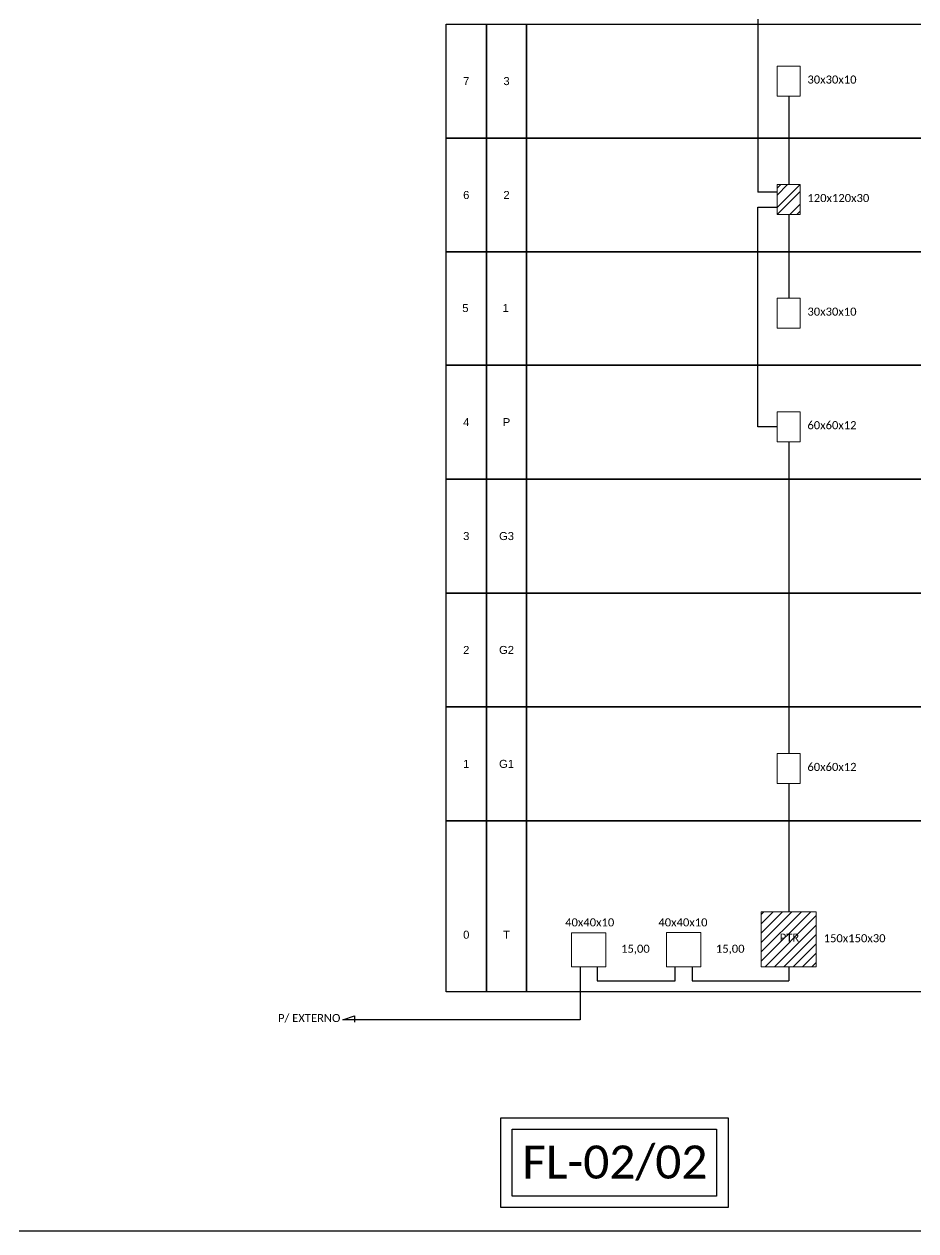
# Model space of a CAD drawing. Extents: x -86 to 1625, y 705 to 1299.
# Drawn here: x 1214.8 to 1419.8, y 705 to 982.5 of the extents above; entities that cross this region are included whole.
import ezdxf
from ezdxf.enums import TextEntityAlignment as Align

# ---------------------------------------------------------------- set-up
doc = ezdxf.new("R2010")
doc.units = 0
doc.styles.add('ARIAL', font='arial.ttf')
doc.styles.add('WMF-Calibri0', font='calibri.ttf')

msp = doc.modelspace()

# ---------------------------------------------------------------- hatches: boundary and pattern name
h = msp.add_hatch()
h.set_pattern_fill('STEEL', color=1, style=0)
h.set_pattern_definition([(45, (-47.337, -16.069), (-2.245064, 2.245064), []), (45, (-47.337, -14.4816), (-2.245064, 2.245064), [])])
h.paths.add_polyline_path([(1387.93, 938.74), (1393.23, 938.74), (1393.23, 945.64), (1387.93, 945.64)])
h = msp.add_hatch()
h.set_pattern_fill('ANSI31', color=1, scale=0.48)
h.set_pattern_definition([(45, (967.8693, 2915.4026), (-1.0776307, 1.0776307), [])])
h.paths.add_polyline_path([(1396.9, 778.4), (1384.26, 778.4), (1384.26, 765.75), (1396.9, 765.75)])
h.paths.add_polyline_path([(1388.05, 771.06), (1393.49, 771.06), (1393.49, 773.84), (1388.05, 773.84)], flags=24)

# ---------------------------------------------------------------- linework, layer by layer
msp.add_lwpolyline([(786.29, 705.02), (1624.85, 705.02), (1624.85, 1299.02), (786.29, 1299.02), (786.29, 705.02)])
at = {"color": 3}
for points in [[(1383.48, 1020.11), (1383.48, 943.91)], [(1390.58, 965.99), (1390.58, 945.64)], [(1387.93, 943.91), (1383.48, 943.91)], [(1387.93, 889.95), (1383.48, 889.95), (1383.48, 940.47), (1387.93, 940.47)], [(1390.58, 938.74), (1390.58, 919.52)], [(1390.58, 886.5), (1390.58, 814.82)], [(1390.58, 807.92), (1390.58, 778.4)], [(1346.56, 765.73), (1346.56, 762.53), (1364.42, 762.53), (1364.42, 765.75)], [(1368.36, 765.75), (1368.36, 762.53)], [(1390.58, 765.75), (1390.58, 762.53)], [(1368.36, 762.53), (1390.58, 762.53)]]:
    msp.add_lwpolyline(points, dxfattribs=at)
at = {"color": 7}
for points in [[(1311.79, 982.54), (1321.05, 982.54), (1321.05, 956.34), (1311.79, 956.34)], [(1321.05, 982.54), (1330.3, 982.54), (1330.3, 956.34), (1321.05, 956.34)], [(1330.3, 982.54), (1531.76, 982.54), (1531.76, 956.34), (1330.3, 956.34)], [(1311.79, 956.34), (1321.05, 956.34), (1321.05, 930.15), (1311.79, 930.15)], [(1321.05, 956.34), (1330.3, 956.34), (1330.3, 930.15), (1321.05, 930.15)], [(1330.3, 956.34), (1531.76, 956.34), (1531.76, 930.15), (1330.3, 930.15)], [(1311.79, 930.15), (1321.05, 930.15), (1321.05, 904.1), (1311.79, 904.1)], [(1321.05, 930.15), (1330.3, 930.15), (1330.3, 904.1), (1321.05, 904.1)], [(1330.3, 930.15), (1531.76, 930.15), (1531.76, 904.1), (1330.3, 904.1)], [(1311.79, 904.1), (1321.05, 904.1), (1321.05, 877.91), (1311.79, 877.91)], [(1321.05, 904.1), (1330.3, 904.1), (1330.3, 877.91), (1321.05, 877.91)], [(1330.3, 904.1), (1531.76, 904.1), (1531.76, 877.91), (1330.3, 877.91)], [(1311.79, 877.91), (1321.05, 877.91), (1321.05, 851.71), (1311.79, 851.71)], [(1321.05, 877.91), (1330.3, 877.91), (1330.3, 851.71), (1321.05, 851.71)], [(1330.3, 877.91), (1531.76, 877.91), (1531.76, 851.71), (1330.3, 851.71)], [(1311.79, 851.71), (1321.05, 851.71), (1321.05, 825.52), (1311.79, 825.52)], [(1321.05, 851.71), (1330.3, 851.71), (1330.3, 825.52), (1321.05, 825.52)], [(1330.3, 851.71), (1531.76, 851.71), (1531.76, 825.52), (1330.3, 825.52)], [(1311.79, 825.52), (1321.05, 825.52), (1321.05, 799.32), (1311.79, 799.32)], [(1321.05, 825.52), (1330.3, 825.52), (1330.3, 799.32), (1321.05, 799.32)], [(1330.3, 825.52), (1531.76, 825.52), (1531.76, 799.32), (1330.3, 799.32)], [(1311.79, 799.32), (1321.05, 799.32), (1321.05, 760.03), (1311.79, 760.03)], [(1321.05, 799.32), (1330.3, 799.32), (1330.3, 760.03), (1321.05, 760.03)], [(1330.3, 799.32), (1531.76, 799.32), (1531.76, 760.03), (1330.3, 760.03)]]:
    msp.add_lwpolyline(points, close=True, dxfattribs=at)
at = {"color": 0, "lineweight": 0}
for points in [[(1387.93, 972.89), (1393.23, 972.89), (1393.23, 965.99), (1387.93, 965.99)], [(1387.93, 919.52), (1393.23, 919.52), (1393.23, 912.62), (1387.93, 912.62)], [(1387.93, 893.4), (1393.23, 893.4), (1393.23, 886.5), (1387.93, 886.5)], [(1387.93, 814.82), (1393.23, 814.82), (1393.23, 807.92), (1387.93, 807.92)]]:
    msp.add_lwpolyline(points, close=True, dxfattribs=at)
at = {"color": 1, "lineweight": 0}
for points in [[(1387.93, 945.64), (1393.23, 945.64), (1393.23, 938.74), (1387.93, 938.74)], [(1384.26, 778.4), (1396.9, 778.4), (1396.9, 765.75), (1384.26, 765.75)], [(1340.65, 773.6), (1348.52, 773.6), (1348.52, 765.73), (1340.65, 765.73)], [(1362.45, 773.62), (1370.33, 773.62), (1370.33, 765.75), (1362.45, 765.75)]]:
    msp.add_lwpolyline(points, close=True, dxfattribs=at)
at = {"color": 1}
msp.add_lwpolyline([(1342.62, 765.73), (1342.62, 753.56), (1288.02, 753.56), (1290.71, 754.45), (1290.71, 753.03)], dxfattribs=at)
for points in [[(1324.39, 731.02), (1376.61, 731.02), (1376.61, 710.36), (1324.39, 710.36)], [(1327, 728.41), (1374, 728.41), (1374, 712.97), (1327, 712.97)]]:
    msp.add_lwpolyline(points, close=True, dxfattribs=at)
at = {"color": 7}
for p in [(1311.79, 956.34), (1311.79, 930.15), (1311.79, 904.1), (1311.79, 877.91), (1311.79, 851.71), (1311.79, 825.52)]:
    msp.add_point(p, dxfattribs=at)

# ---------------------------------------------------------------- texts
at = {"color": 7, "style": 'ARIAL'}
for s, p in [('7', (1316.42, 969.44)), ('3', (1325.68, 969.44)), ('6', (1316.42, 943.25)), ('2', (1325.68, 943.25)), ('5', (1316.22, 917.25)), ('1', (1325.48, 917.25)), ('4', (1316.42, 891.01)), ('P', (1325.68, 891.01)), ('3', (1316.42, 864.81)), ('G3', (1325.68, 864.81)), ('2', (1316.42, 838.62)), ('G2', (1325.68, 838.62)), ('1', (1316.42, 812.42)), ('G1', (1325.68, 812.42)), ('0', (1316.42, 773.13)), ('T', (1325.68, 773.13))]:
    msp.add_text(s, height=1.84, dxfattribs=at).set_placement(p, align=Align.MIDDLE_CENTER)
at = {"style": 'WMF-Calibri0'}
for s, p in [('30x30x10', (1394.87, 968.87)), ('30x30x10', (1394.87, 915.5)), ('60x60x12', (1394.87, 889.38)), ('60x60x12', (1394.87, 810.79)), ('40x40x10', (1339.16, 775.04)), ('40x40x10', (1360.6, 775.04)), ('PTR', (1388.51, 771.53)), ('150x150x30', (1398.61, 771.39)), ('15,00', (1352.03, 768.98)), ('15,00', (1373.83, 768.98)), ('P/ EXTERNO', (1273.13, 753.04))]:
    msp.add_text(s, height=1.854, dxfattribs=at).set_placement(p)
at = {"color": 1, "style": 'WMF-Calibri0'}
for s, height, p in [('120x120x30', 1.854, (1394.87, 941.62)), ('FL-02/02', 7.59, (1329.29, 717.06))]:
    msp.add_text(s, height=height, dxfattribs=at).set_placement(p)

doc.saveas('drawing.dxf')
